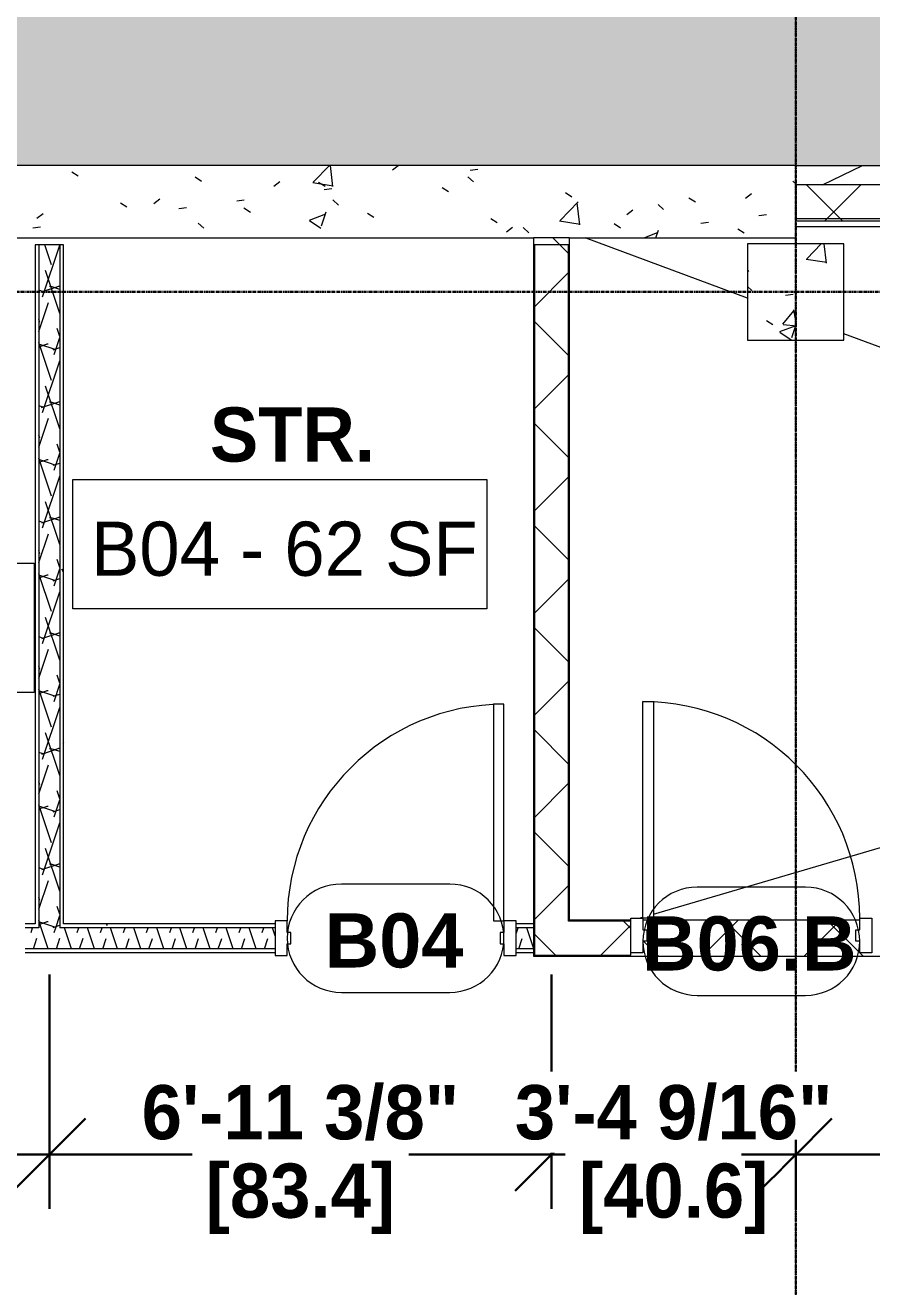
# Model space of a CAD drawing. Header units: inches. Extents: x -4218 to -1814, y 9767 to 12426.
# Drawn here: x -3282.3 to -3141.7, y 11369.9 to 11579.5 of the extents above; entities that cross this region are included whole.
import ezdxf

# ---------------------------------------------------------------- set-up
doc = ezdxf.new("R2010")
doc.units = ezdxf.units.IN
doc.header["$MEASUREMENT"] = 0
doc.linetypes.add('Grid Line 1_2_', pattern=[0.875, 0.5, -0.125, 0.125, -0.125])
doc.linetypes.add('Grid Line 1_2__2_', pattern=[0.875, 0.5, -0.125, 0.125, -0.125])
for name, color, linetype, lineweight in [('0-1', 7, 'Continuous', 5), ('A-ANNO-DIMS-1', 211, 'Continuous', 30), ('A-AREA-IDEN', 2, 'Continuous', 9), ('A-DOOR-3', 31, 'Continuous', 9), ('A-DOOR-4', 31, 'Continuous', 20), ('A-DOOR-FRAM', 31, 'Continuous', 20), ('A-DOOR-IDEN', 31, 'Continuous', 9), ('A-FLOR-1', 9, 'Continuous', 13), ('A-FLOR-2', 7, 'Continuous', 9), ('A-FLOR-3', 253, 'Continuous', 5), ('A-WALL', 113, 'Continuous', 13), ('A-WALL-1', 250, 'Continuous', 13), ('A-WALL-PATT-2', 55, 'Continuous', 9), ('A-WALL-PATT-4', 251, 'Continuous', 9), ('A-WALL-PATT-5', 111, 'Continuous', 9), ('I-WALL-3', 2, 'Continuous', 9), ('S-COLS', 52, 'Continuous', 9), ('S-COLS-1', 7, 'Continuous', 9), ('S-FNDN-5', 7, 'Continuous', 9), ('S-FNDN-8', 32, 'Continuous', 9), ('S-GRID-1', 1, 'Grid Line 1_2_', 9), ('S-GRID-2', 1, 'Grid Line 1_2__2_', 30)]:
    doc.layers.add(name, color=color, linetype=linetype, lineweight=lineweight)
doc.styles.add('Arial_B', font='arialbd.ttf', dxfattribs={"height": 9})
doc.styles.add('Century Gothic', font='ufonts.com_century-gothic.ttf', dxfattribs={"height": 9})
doc.styles.add('Century Gothic_B', font='GOTHICB.TTF', dxfattribs={"height": 9})
doc.dimstyles.new('OD__1_16__Tol__', dxfattribs={"dimscale": 12, "dimtxt": 9.397514, "dimasz": 1, "dimexe": 0.75, "dimexo": 0.5, "dimgap": 0.125, "dimtad": 1, "dimdec": 4, "dimrnd": 0.0625, "dimzin": 3, "dimdsep": 46, "dimlunit": 4, "dimtxsty": 'Century Gothic_B', "dimblk1": 'OBLIQUE', "dimblk2": 'OBLIQUE', "dimsah": 1, "dimcen": 0.09, "dimdle": 0.75, "dimazin": 0, "dimtfac": 1, "dimtdec": 4, "dimtix": 1, "dimtmove": 0, "dimatfit": 3, "dimfxl": 1, "dimtvp": 1, "dimtfill": 1, "dimfrac": 2, "dimtolj": 1, "dimtzin": 0, "dimlwd": 30, "dimlwe": 30, "dimarcsym": 2})
pattern_1 = [(50, (0, 0), (27.5427, -2.40992), [2.88, -31.68]), (355, (0, 0), (-5.327844, 28.884266), [2.304, -25.344]), (100.451, (2.295, -0.2), (22.215316, 26.47393), [2.448, -26.924]), (46.184, (0, 7.68), (40.98187, -6.35642), [4.32, -47.52]), (96.636, (3.415, 7.15), (35.89075, 37.40619), [3.671, -40.386]), (351.184, (0, 7.68), (35.89097, 37.40622), [3.456, -38.016]), (21, (3.84, 5.76), (22.921036, -15.46073), [2.88, -31.68]), (326, (3.84, 5.76), (9.34353, 27.84574), [2.304, -25.344]), (71.451, (5.75, 4.472), (32.26477, 12.38442), [2.448, -26.924]), (37.5, (0, 0), (0.466855, 12.782707), [1.267, -23.77, 1.267, -24.461, -25.44]), (37.5, (0, 0), (0.466855, 12.782707), [-50.765, 1.267, -24.173]), (7.5, (0, 0), (10.10159, 15.14509), [1.267, -13.402, 1.267, -23.194, -9.696]), (7.5, (0, 0), (10.10159, 15.14509), [-39.13, 1.267, -8.429]), (327.5, (-8.563, 0), (20.499161, -0.86578), [1.267, -8.333, 1.267, -28.685, -39.744]), (327.5, (-8.563, 0), (20.499161, -0.86578), [-39.552, 1.267, -38.477]), (317.5, (-12.403, 0), (22.39478, 3.844288), [1.267, -11.213, 1.267, -18.624, -28.224]), (317.5, (-12.403, 0), (22.39478, 3.844288), [-32.371, 1.267, -26.957])]
pattern_2 = [(45, (0, 0), (-8.485281, 8.485281), []), (135, (0, 0), (-8.485281, -8.485281), [])]
pattern_3 = [(0, (0, 0), (30.72, 7.68), [1.267, -21.773, 1.267, -21.773, -122.88]), (0, (0, 0), (30.72, 7.68), [-46.08, 1.267, -44.813, 1.267, -21.773, -53.76]), (0, (0, 0), (30.72, 7.68), [-115.2, 1.267, -14.093, 1.267, -37.133]), (120, (11.52, 3.84), (-22.011075, 22.7643004), [1.267, -21.773, 1.267, -21.773, -122.88]), (120, (11.52, 3.84), (-22.011075, 22.7643004), [-46.08, 1.267, -44.813, 1.267, -21.773, -53.76]), (120, (11.52, 3.84), (-22.011075, 22.7643004), [-115.2, 1.267, -14.093, 1.267, -37.133]), (240, (15.36, 19.2), (-8.708925, -30.4443004), [1.267, -21.773, 1.267, -21.773, -122.88]), (240, (15.36, 19.2), (-8.708925, -30.4443004), [-46.08, 1.267, -44.813, 1.267, -21.773, -53.76]), (240, (15.36, 19.2), (-8.708925, -30.4443004), [-115.2, 1.267, -14.093, 1.267, -37.133])]
pattern_4 = [(161.57, (0.48, 0.48), (-3.83995378, -1.544e-05), [0, -27.322, 3.034, 0]), (18.43, (-0.48, 0.48), (-3.83995378, 1.544e-05), [0, -27.322, 3.034, 0]), (108.43, (0.48, 0.48), (1.919622, -9.60052459), [9.106, -21.25]), (71.57, (-0.48, 0.48), (1.919622, 9.60052459), [9.106, -21.25])]

# ---------------------------------------------------------------- blocks, each defined once
blk = doc.blocks.new('CTR - 1st Phase - Shell_rvt-1-FLOOR PLAN - BASEMENT')
at = {"layer": 'A-FLOR-1'}
for p, q in [((-3149.86, 11552.99), (-3143.25, 11556.19)), ((-3162.32, 11534.16), (-3189.27, 11544.19)), ((-3154.32, 11546.03), (-2827.32, 11546.03)), ((-3119.26, 11518.14), (-3146.32, 11528.21)), ((-3177.95, 11431.82), (-3015.33, 11479.46)), ((-3180.35, 11431.11), (-3179.7, 11431.31))]:
    blk.add_line(p, q, dxfattribs=at)
at = {"layer": 'S-GRID-1'}
for p, q in [((-3154.32, 9836.18), (-3154.32, 12376.79)), ((-1814.21, 11535.19), (-4168.71, 11535.19))]:
    blk.add_line(p, q, dxfattribs=at)
blk = doc.blocks.new('CTR - 1st Phase - Structure_rvt-1-FLOOR PLAN - BASEMENT')
at = {"layer": 'A-FLOR-3'}
blk.add_hatch(color=256, dxfattribs=at).paths.add_polyline_path([(-3053.55, 11556.19), (-3053.55, 11775.19), (-3562.18, 11775.19), (-3562.18, 11556.19), (-3054.24, 11556.19)], flags=0)
at = {"layer": 'A-WALL-PATT-2'}
h = blk.add_hatch(dxfattribs=at)
h.set_pattern_fill('FP_2', color=256, style=0, pattern_type=2)
h.set_pattern_definition(pattern_1)
h.paths.add_polyline_path([(-3197.89, 11544.19), (-3154.32, 11544.19), (-3154.32, 11556.19), (-3433.32, 11556.19), (-3433.32, 11544.19), (-3198.93, 11544.19)], flags=0)
at = {"layer": 'A-WALL-PATT-4'}
h = blk.add_hatch(dxfattribs=at)
h.set_pattern_fill('FP_8', color=256, style=0, pattern_type=2)
h.set_pattern_definition(pattern_2)
h.paths.add_polyline_path([(-2923.93, 11546.99), (-2819.51, 11546.99), (-2819.51, 11552.99), (-3154.32, 11552.99), (-3154.32, 11546.99), (-2957.55, 11546.99)], flags=0)
h = blk.add_hatch(dxfattribs=at)
h.set_pattern_fill('FP_8', color=256, style=0, pattern_type=2)
h.set_pattern_definition(pattern_2)
h.paths.add_polyline_path([(-3197.89, 11430.8), (-3191.89, 11430.8), (-3191.89, 11544.19), (-3197.89, 11544.19), (-3197.89, 11490.59)], flags=0)
h = blk.add_hatch(dxfattribs=at)
h.set_pattern_fill('FP_8', color=256, style=0, pattern_type=2)
h.set_pattern_definition(pattern_2)
h.paths.add_polyline_path([(-3194.22, 11424.8), (-2819.51, 11424.8), (-2819.51, 11430.8), (-3141.7, 11430.8), (-3141.7, 11425.36), (-3143.7, 11425.36), (-3143.7, 11427.3), (-3144.32, 11427.3), (-3144.32, 11429.18), (-3143.7, 11429.18), (-3143.7, 11430.8), (-3179.7, 11430.8), (-3179.7, 11429.18), (-3179.07, 11429.18), (-3179.07, 11427.3), (-3179.7, 11427.3), (-3179.7, 11425.36), (-3181.7, 11425.36), (-3181.7, 11430.8), (-3192.07, 11430.8), (-3192.07, 11430.61), (-3197.7, 11430.61), (-3197.7, 11430.8), (-3197.89, 11430.8), (-3197.89, 11424.8)], flags=0)
at = {"layer": 'S-COLS'}
h = blk.add_hatch(dxfattribs=at)
h.set_pattern_fill('FP_2', color=256, style=0, pattern_type=2)
h.set_pattern_definition(pattern_1)
h.paths.add_polyline_path([(-3162.32, 11527.19), (-3146.32, 11527.19), (-3146.32, 11543.19), (-3162.32, 11543.19), (-3162.32, 11527.27)], flags=0)
at = {"layer": 'A-FLOR-2'}
blk.add_line((-3154.32, 11556.19), (-3053.55, 11556.19), dxfattribs=at)
at = {"layer": 'A-WALL-1'}
blk.add_line((-3191.89, 11544.19), (-3197.89, 11544.19), dxfattribs=at)
at = {"layer": 'S-COLS-1'}
for p, q in [((-3146.32, 11543.19), (-3162.32, 11543.19)), ((-3162.32, 11543.19), (-3162.32, 11543.11)), ((-3162.32, 11543.11), (-3162.32, 11527.27)), ((-3146.32, 11543.11), (-3146.32, 11543.19)), ((-3146.32, 11527.27), (-3146.32, 11543.11)), ((-3162.32, 11527.27), (-3162.32, 11527.19)), ((-3162.32, 11527.19), (-3146.32, 11527.19)), ((-3146.32, 11527.19), (-3146.32, 11527.27))]:
    blk.add_line(p, q, dxfattribs=at)
at = {"layer": 'S-FNDN-5'}
for p, q in [((-3154.32, 11556.19), (-3433.32, 11556.19)), ((-3154.32, 11544.19), (-3154.32, 11556.19)), ((-2819.51, 11552.99), (-3154.32, 11552.99)), ((-3154.32, 11552.99), (-3154.32, 11546.99)), ((-3154.32, 11546.99), (-2819.51, 11546.99)), ((-3433.32, 11544.19), (-3197.89, 11544.19)), ((-3197.89, 11544.19), (-3197.89, 11430.8)), ((-3191.89, 11430.8), (-3191.89, 11544.19)), ((-3191.89, 11544.19), (-3154.32, 11544.19)), ((-3197.89, 11430.8), (-3197.89, 11424.8)), ((-3181.7, 11430.8), (-3191.89, 11430.8)), ((-3143.7, 11430.8), (-3179.7, 11430.8)), ((-3197.89, 11424.8), (-2819.51, 11424.8))]:
    blk.add_line(p, q, dxfattribs=at)
at = {"layer": 'S-GRID-2'}
for p, q in [((-3154.32, 9772.61), (-3154.32, 12247.5)), ((-1814.21, 11535.19), (-4076.95, 11535.19))]:
    blk.add_line(p, q, dxfattribs=at)
blk = doc.blocks.new('HOLLOW METAL - HM - METAL LEAF - 3-0 x 7-0-2191985-FLOOR PLAN - BASEMENT')
at = {"layer": 'A-DOOR-3'}
blk.add_arc((18, 3.125), 36, 90, 180, dxfattribs=at)
at = {"layer": 'A-DOOR-4'}
for p, q in [((18, 39.125), (16.25, 39.125)), ((16.25, 39.125), (16.25, 3.125)), ((18, 3.125), (18, 39.125)), ((16.25, 3.125), (18, 3.125))]:
    blk.add_line(p, q, dxfattribs=at)
at = {"layer": 'A-DOOR-FRAM'}
for p, q in [((-18, 3.125), (-20, 3.125)), ((-20, 3.125), (-20, -2.625)), ((-18, 1.1875), (-18, 3.125)), ((18, 3.125), (18, 1.1875)), ((20, 3.125), (18, 3.125)), ((20, -2.625), (20, 3.125)), ((-17.375, 1.1875), (-18, 1.1875)), ((-17.375, -0.6875), (-17.375, 1.1875)), ((18, 1.1875), (17.375, 1.1875)), ((17.375, 1.1875), (17.375, -0.6875)), ((-18, -2.625), (-18, -0.6875)), ((-18, -0.6875), (-17.375, -0.6875)), ((17.375, -0.6875), (18, -0.6875)), ((18, -0.6875), (18, -2.625)), ((-20, -2.625), (-18, -2.625)), ((18, -2.625), (20, -2.625))]:
    blk.add_line(p, q, dxfattribs=at)
blk = doc.blocks.new('HOLLOW METAL - HM - METAL LEAF - 3-0 x 7-0-2191988-FLOOR PLAN - BASEMENT')
at = {"layer": 'A-DOOR-3'}
blk.add_arc((18, -3.5625), 36, 180, 270, dxfattribs=at)
at = {"layer": 'A-DOOR-4'}
for p, q in [((16.25, -3.5625), (18, -3.5625)), ((16.25, -39.5625), (16.25, -3.5625)), ((18, -3.5625), (18, -39.5625)), ((18, -39.5625), (16.25, -39.5625))]:
    blk.add_line(p, q, dxfattribs=at)
at = {"layer": 'A-DOOR-FRAM'}
for p, q in [((-20, 2.1875), (-18, 2.1875)), ((-20, -3.5625), (-20, 2.1875)), ((-18, 2.1875), (-18, 0.25)), ((18, 2.1875), (20, 2.1875)), ((18, 0.25), (18, 2.1875)), ((20, 2.1875), (20, -3.5625)), ((-18, 0.25), (-17.375, 0.25)), ((-17.375, 0.25), (-17.375, -1.625)), ((17.375, 0.25), (18, 0.25)), ((17.375, -1.625), (17.375, 0.25)), ((-18, -1.625), (-18, -3.5625)), ((-17.375, -1.625), (-18, -1.625)), ((18, -1.625), (17.375, -1.625)), ((18, -3.5625), (18, -1.625)), ((-18, -3.5625), (-20, -3.5625)), ((20, -3.5625), (18, -3.5625))]:
    blk.add_line(p, q, dxfattribs=at)
blk = doc.blocks.new('Door Tag - Plans-594102-FLOOR PLAN - BASEMENT')
at = {"layer": 'A-DOOR-IDEN'}
for p, q in [((0.09375, 0.09375), (-0.09375, 0.09375)), ((-0.09375, -0.09375), (0.09375, -0.09375))]:
    blk.add_line(p, q, dxfattribs=at)
for centre, start, end in [((-0.09375, 0), 90, 270), ((0.09375, 0), 270, 90)]:
    blk.add_arc(centre, 0.09375, start, end, dxfattribs=at)
blk = doc.blocks.new('_Oblique')
at = {"color": 0, "linetype": 'ByBlock', "lineweight": -2}
blk.add_line((-0.5, -0.5), (0.5, 0.5), dxfattribs=at)
blk = doc.blocks.new('DIMBLOCK63-FLOOR PLAN - BASEMENT')
at = {"layer": 'A-ANNO-DIMS-1', "color": 0, "lineweight": 30, "transparency": 16777216}
for p, q in [((-3356.9, 11421.8), (-3356.9, 11382.85)), ((-3278.27, 11421.8), (-3278.27, 11382.85)), ((-3365.9, 11391.85), (-3269.27, 11391.85))]:
    blk.add_line(p, q, dxfattribs=at)
at = {"layer": 'Defpoints', "color": 0, "transparency": 16777216}
for p in [(-3356.9, 11427.8), (-3278.27, 11427.8), (-3278.27, 11391.85)]:
    blk.add_point(p, dxfattribs=at)
at = {"layer": 'A-ANNO-DIMS-1', "color": 0, "lineweight": 30, "transparency": 16777216, "xscale": 12, "yscale": 12, "zscale": 12, "rotation": 180}
blk.add_blockref('_Oblique', (-3356.9, 11391.85), dxfattribs=at)
at = {"layer": 'A-ANNO-DIMS-1', "color": 0, "lineweight": 30, "transparency": 16777216, "xscale": 12, "yscale": 12, "zscale": 12}
blk.add_blockref('_Oblique', (-3278.27, 11391.85), dxfattribs=at)
at = {"layer": 'A-ANNO-DIMS-1', "color": 0, "transparency": 16777216, "insert": (-3317.59, 11398.78), "char_height": 9, "attachment_point": 5, "style": 'Century Gothic_B', "bg_fill": 3, "box_fill_scale": 1.25, "bg_fill_color": 256, "bg_fill_true_color": 13158600, "bg_fill_transparency": 0}
blk.add_mtext('\\A1;6\'-6 5/8"', dxfattribs=at)
at = {"layer": 'A-ANNO-DIMS-1', "color": 0, "transparency": 16777216, "insert": (-3317.59, 11384.52), "char_height": 9, "attachment_point": 5, "style": 'Century Gothic_B', "bg_fill": 3, "box_fill_scale": 1.25, "bg_fill_color": 256, "bg_fill_true_color": 13158600, "bg_fill_transparency": 0}
blk.add_mtext('\\A1;[78.6]', dxfattribs=at)
blk = doc.blocks.new('DIMBLOCK64-FLOOR PLAN - BASEMENT')
at = {"layer": 'A-ANNO-DIMS-1', "color": 0, "lineweight": 30, "transparency": 16777216}
for p, q in [((-3278.27, 11421.8), (-3278.27, 11382.85)), ((-3194.89, 11421.8), (-3194.89, 11382.85)), ((-3287.27, 11391.85), (-3185.89, 11391.85))]:
    blk.add_line(p, q, dxfattribs=at)
at = {"layer": 'Defpoints', "color": 0, "transparency": 16777216}
for p in [(-3278.27, 11427.8), (-3194.89, 11427.8), (-3194.89, 11391.85)]:
    blk.add_point(p, dxfattribs=at)
at = {"layer": 'A-ANNO-DIMS-1', "color": 0, "lineweight": 30, "transparency": 16777216, "xscale": 12, "yscale": 12, "zscale": 12, "rotation": 180}
blk.add_blockref('_Oblique', (-3278.27, 11391.85), dxfattribs=at)
at = {"layer": 'A-ANNO-DIMS-1', "color": 0, "lineweight": 30, "transparency": 16777216, "xscale": 12, "yscale": 12, "zscale": 12}
blk.add_blockref('_Oblique', (-3194.89, 11391.85), dxfattribs=at)
at = {"layer": 'A-ANNO-DIMS-1', "color": 0, "transparency": 16777216, "insert": (-3236.58, 11398.78), "char_height": 9, "attachment_point": 5, "style": 'Century Gothic_B', "bg_fill": 3, "box_fill_scale": 1.25, "bg_fill_color": 256, "bg_fill_true_color": 13158600, "bg_fill_transparency": 0}
blk.add_mtext('\\A1;6\'-11 3/8"', dxfattribs=at)
at = {"layer": 'A-ANNO-DIMS-1', "color": 0, "transparency": 16777216, "insert": (-3236.58, 11384.52), "char_height": 9, "attachment_point": 5, "style": 'Century Gothic_B', "bg_fill": 3, "box_fill_scale": 1.25, "bg_fill_color": 256, "bg_fill_true_color": 13158600, "bg_fill_transparency": 0}
blk.add_mtext('\\A1;[83.4]', dxfattribs=at)
blk = doc.blocks.new('DIMBLOCK65-FLOOR PLAN - BASEMENT')
at = {"layer": 'A-ANNO-DIMS-1', "color": 0, "lineweight": 30, "transparency": 16777216}
for p, q in [((-3194.89, 11421.8), (-3194.89, 11382.85)), ((-3154.32, 11394.33), (-3154.32, 11382.85)), ((-3194.89, 11391.85), (-3206.89, 11391.85)), ((-3194.89, 11391.85), (-3154.32, 11391.85)), ((-3154.32, 11391.85), (-3142.32, 11391.85))]:
    blk.add_line(p, q, dxfattribs=at)
at = {"layer": 'Defpoints', "color": 0, "transparency": 16777216}
blk.add_point((-3194.89, 11427.8), dxfattribs=at)
at = {"layer": 'A-ANNO-DIMS-1', "color": 0, "lineweight": 30, "transparency": 16777216, "xscale": 12, "yscale": 12, "zscale": 12}
blk.add_blockref('_Oblique', (-3194.89, 11391.85), dxfattribs=at)
at = {"layer": 'A-ANNO-DIMS-1', "color": 0, "lineweight": 30, "transparency": 16777216, "xscale": 12, "yscale": 12, "zscale": 12, "rotation": 180}
blk.add_blockref('_Oblique', (-3154.32, 11391.85), dxfattribs=at)
at = {"layer": 'A-ANNO-DIMS-1', "color": 0, "transparency": 16777216, "insert": (-3174.6, 11398.78), "char_height": 9, "attachment_point": 5, "style": 'Century Gothic_B', "bg_fill": 3, "box_fill_scale": 1.25, "bg_fill_color": 256, "bg_fill_true_color": 13158600, "bg_fill_transparency": 0}
blk.add_mtext('\\A1;3\'-4 9/16"', dxfattribs=at)
at = {"layer": 'Defpoints', "color": 0, "transparency": 16777216}
for p in [(-3154.32, 11400.33), (-3154.32, 11391.85)]:
    blk.add_point(p, dxfattribs=at)
at = {"layer": 'A-ANNO-DIMS-1', "color": 0, "transparency": 16777216, "insert": (-3174.6, 11384.52), "char_height": 9, "attachment_point": 5, "style": 'Century Gothic_B', "bg_fill": 3, "box_fill_scale": 1.25, "bg_fill_color": 256, "bg_fill_true_color": 13158600, "bg_fill_transparency": 0}
blk.add_mtext('\\A1;[40.6]', dxfattribs=at)
blk = doc.blocks.new('DIMBLOCK66-FLOOR PLAN - BASEMENT')
at = {"layer": 'A-ANNO-DIMS-1', "color": 0, "lineweight": 30, "transparency": 16777216}
for p, q in [((-2816.51, 11421.8), (-2816.51, 11382.85)), ((-3154.32, 11394.33), (-3154.32, 11382.85)), ((-3163.32, 11391.85), (-2807.51, 11391.85))]:
    blk.add_line(p, q, dxfattribs=at)
at = {"layer": 'Defpoints', "color": 0, "transparency": 16777216}
for p in [(-2816.51, 11427.8), (-3154.32, 11400.33), (-2816.51, 11391.85)]:
    blk.add_point(p, dxfattribs=at)
at = {"layer": 'A-ANNO-DIMS-1', "color": 0, "lineweight": 30, "transparency": 16777216, "xscale": 12, "yscale": 12, "zscale": 12, "rotation": 180}
blk.add_blockref('_Oblique', (-3154.32, 11391.85), dxfattribs=at)
at = {"layer": 'A-ANNO-DIMS-1', "color": 0, "lineweight": 30, "transparency": 16777216, "xscale": 12, "yscale": 12, "zscale": 12}
blk.add_blockref('_Oblique', (-2816.51, 11391.85), dxfattribs=at)
at = {"layer": 'A-ANNO-DIMS-1', "color": 0, "transparency": 16777216, "insert": (-2985.42, 11398.78), "char_height": 9, "attachment_point": 5, "style": 'Century Gothic_B', "bg_fill": 3, "box_fill_scale": 1.25, "bg_fill_color": 256, "bg_fill_true_color": 13158600, "bg_fill_transparency": 0}
blk.add_mtext('\\A1;28\'-1 13/16"', dxfattribs=at)
at = {"layer": 'A-ANNO-DIMS-1', "color": 0, "transparency": 16777216, "insert": (-2985.42, 11384.52), "char_height": 9, "attachment_point": 5, "style": 'Century Gothic_B', "bg_fill": 3, "box_fill_scale": 1.25, "bg_fill_color": 256, "bg_fill_true_color": 13158600, "bg_fill_transparency": 0}
blk.add_mtext('\\A1;[337.8]', dxfattribs=at)

msp = doc.modelspace()

# ---------------------------------------------------------------- hatches: boundary and pattern name
at = {"layer": 'A-WALL-PATT-5'}
h = msp.add_hatch(dxfattribs=at)
h.set_pattern_fill('FP_6', color=256, style=0, pattern_type=2)
h.set_pattern_definition(pattern_4)
h.paths.add_polyline_path([(-3276.52414, 11429.5519), (-3276.52414, 11542.9894), (-3280.02414, 11542.9894), (-3280.02414, 11429.5519)], flags=0)
h = msp.add_hatch(dxfattribs=at)
h.set_pattern_fill('FP_5', color=256, style=0, pattern_type=2)
h.set_pattern_definition(pattern_3)
h.paths.add_polyline_path([(-3275.89914, 11430.1769), (-3275.89914, 11542.9894), (-3276.52414, 11542.9894), (-3276.52414, 11430.1769)], flags=0)
h = msp.add_hatch(dxfattribs=at)
h.set_pattern_fill('FP_8', color=256, style=0, pattern_type=2)
h.set_pattern_definition(pattern_2)
h.paths.add_polyline_path([(-3192.07374, 11430.6144), (-3192.07374, 11430.8019), (-3197.69874, 11430.8019), (-3197.69874, 11430.6144), (-3194.05356, 11430.6144)], flags=0)
h = msp.add_hatch(dxfattribs=at)
h.set_pattern_fill('FP_6', color=256, style=0, pattern_type=2)
h.set_pattern_definition(pattern_4)
h.paths.add_polyline_path([(-3355.14914, 11426.0519), (-3322.27414, 11426.0519), (-3322.27414, 11429.5519), (-3355.14914, 11429.5519), (-3355.14914, 11427.04979)], flags=0)
h.paths.add_polyline_path([(-3282.27414, 11426.0519), (-3240.77414, 11426.0519), (-3240.77414, 11429.5519), (-3282.27414, 11429.5519), (-3282.27414, 11426.8644)], flags=0)
h.paths.add_polyline_path([(-3200.77414, 11426.0519), (-3197.88624, 11426.0519), (-3197.88624, 11429.5519), (-3200.77414, 11429.5519), (-3200.77414, 11426.8644)], flags=0)
h = msp.add_hatch(dxfattribs=at)
h.set_pattern_fill('FP_5', color=256, style=0, pattern_type=2)
h.set_pattern_definition(pattern_3)
h.paths.add_polyline_path([(-3335.93916, 11429.5519), (-3322.27414, 11429.5519), (-3322.27414, 11430.1769), (-3354.52414, 11430.1769), (-3354.52414, 11429.5519)], flags=0)
h.paths.add_polyline_path([(-3261.58531, 11429.5519), (-3240.77414, 11429.5519), (-3240.77414, 11430.1769), (-3276.52414, 11430.1769), (-3276.52414, 11429.5519), (-3275.89914, 11429.5519)], flags=0)
h.paths.add_polyline_path([(-3282.27414, 11429.5519), (-3280.02414, 11429.5519), (-3280.02414, 11430.1769), (-3282.27414, 11430.1769)], flags=0)
h.paths.add_polyline_path([(-3197.88624, 11429.5519), (-3197.88624, 11430.1769), (-3200.77414, 11430.1769), (-3200.77414, 11429.5519)], flags=0)
h = msp.add_hatch(dxfattribs=at)
h.set_pattern_fill('FP_5', color=256, style=0, pattern_type=2)
h.set_pattern_definition(pattern_3)
h.paths.add_polyline_path([(-3261.58531, 11425.4269), (-3240.77414, 11425.4269), (-3240.77414, 11426.0519), (-3282.27414, 11426.0519), (-3282.27414, 11425.4269), (-3276.52414, 11425.4269)], flags=0)
h.paths.add_polyline_path([(-3355.14914, 11425.4269), (-3322.27414, 11425.4269), (-3322.27414, 11426.0519), (-3358.64914, 11426.0519), (-3358.64914, 11425.4269)], flags=0)
h.paths.add_polyline_path([(-3197.88624, 11425.4269), (-3197.88624, 11426.0519), (-3200.77414, 11426.0519), (-3200.77414, 11425.4269)], flags=0)

# ---------------------------------------------------------------- linework, layer by layer
at = {"layer": 'A-AREA-IDEN', "flags": 128}
for points in [[(-3274.35197, 11504.01883), (-3205.61181, 11504.01883), (-3205.61181, 11482.52276), (-3274.35197, 11482.52276)], [(-3349.52844, 11490.11938), (-3280.78828, 11490.11938), (-3280.78828, 11468.62331), (-3349.52844, 11468.62331)]]:
    msp.add_lwpolyline(points, close=True, dxfattribs=at)
at = {"layer": 'A-WALL'}
for p, q in [((-3280.02414, 11542.9894), (-3280.02414, 11429.5519)), ((-3276.52414, 11542.9894), (-3276.52414, 11429.5519)), ((-3280.02414, 11429.5519), (-3282.27414, 11429.5519)), ((-3240.77414, 11429.5519), (-3276.52414, 11429.5519)), ((-3197.69874, 11429.5519), (-3200.77414, 11429.5519)), ((-3240.77414, 11426.0519), (-3282.27414, 11426.0519)), ((-3197.69874, 11426.0519), (-3200.77414, 11426.0519))]:
    msp.add_line(p, q, dxfattribs=at)
at = {"layer": 'I-WALL-3'}
for p, q in [((-3275.89914, 11542.9894), (-3280.64914, 11542.9894)), ((-3280.64914, 11542.9894), (-3280.64914, 11430.1769)), ((-3275.89914, 11430.1769), (-3275.89914, 11542.9894)), ((-3280.64914, 11430.1769), (-3282.27414, 11430.1769)), ((-3240.77414, 11430.1769), (-3275.89914, 11430.1769)), ((-3197.69874, 11430.1769), (-3200.77414, 11430.1769)), ((-3282.27414, 11425.4269), (-3240.77414, 11425.4269)), ((-3200.77414, 11425.4269), (-3197.69874, 11425.4269))]:
    msp.add_line(p, q, dxfattribs=at)
at = {"layer": 'S-FNDN-8'}
for p, q in [((-2813.69874, 11552.9894), (-3154.32374, 11552.9894)), ((-3154.32374, 11552.9894), (-3154.32374, 11547.3644)), ((-3154.32374, 11547.3644), (-2819.32374, 11547.3644)), ((-3192.07374, 11542.9894), (-3197.69874, 11542.9894)), ((-3197.69874, 11542.9894), (-3197.69874, 11424.9894)), ((-3192.07374, 11430.6144), (-3192.07374, 11542.9894)), ((-3181.69874, 11430.6144), (-3192.07374, 11430.6144)), ((-3197.69874, 11424.9894), (-3181.69874, 11424.9894)), ((-3181.69874, 11424.9894), (-3181.69874, 11425.3644))]:
    msp.add_line(p, q, dxfattribs=at)

# ---------------------------------------------------------------- block references
at = {"layer": '0-1'}
for name in ['CTR - 1st Phase - Shell_rvt-1-FLOOR PLAN - BASEMENT', 'CTR - 1st Phase - Structure_rvt-1-FLOOR PLAN - BASEMENT']:
    msp.add_blockref(name, (0, 0), dxfattribs=at)
at = {"layer": 'A-DOOR-3'}
msp.add_blockref('HOLLOW METAL - HM - METAL LEAF - 3-0 x 7-0-2191985-FLOOR PLAN - BASEMENT', (-3220.77414, 11427.5519), dxfattribs=at)
at = {"layer": 'A-DOOR-3', "rotation": 180}
msp.add_blockref('HOLLOW METAL - HM - METAL LEAF - 3-0 x 7-0-2191988-FLOOR PLAN - BASEMENT', (-3161.69874, 11427.5519), dxfattribs=at)
at = {"layer": 'A-DOOR-IDEN', "xscale": 95.99999999999994, "yscale": 95.99999999999994, "zscale": 95.99999999999994}
for p in [(-3220.77414, 11427.8019), (-3161.69874, 11427.3019)]:
    msp.add_blockref('Door Tag - Plans-594102-FLOOR PLAN - BASEMENT', p, dxfattribs=at)

# ---------------------------------------------------------------- texts
at = {"layer": 'A-AREA-IDEN', "char_height": 9, "attachment_point": 1}
for s, insert, width, style in [('STR.', (-3251.60394, 11515.98697), 27.876, 'Century Gothic_B'), ('B04 - 62 SF', (-3271.35197, 11497.01883), 75.75, 'Century Gothic')]:
    msp.add_mtext(s, dxfattribs=dict(at, insert=insert, width=width, style=style))
at = {"layer": 'A-DOOR-IDEN', "char_height": 9, "attachment_point": 1, "style": 'Arial_B'}
for s, insert, width in [('B04', (-3232.5698, 11431.94147), 28.179), ('B06.B', (-3179.86289, 11431.44147), 43.632)]:
    msp.add_mtext(s, dxfattribs=dict(at, insert=insert, width=width))

# ---------------------------------------------------------------- next in the draw order: dimensions: what is measured, and where the dimension line sits
at = {"layer": 'A-ANNO-DIMS-1'}
dim = msp.add_linear_dim(base=(-3278.27414, 11391.84734), p1=(-3356.89914, 11427.8019), p2=(-3278.27414, 11427.8019), dimstyle='OD__1_16__Tol__', override={"dimpost": '<>\\X', "dimfxl": 78.625}, dxfattribs=at)
dim.commit()
dim.dimension.update_dxf_attribs({"geometry": 'DIMBLOCK63-FLOOR PLAN - BASEMENT', "text_midpoint": (-3317.58664, 11391.84734)})

# ---------------------------------------------------------------- next in the draw order: dimensions: what is measured, and where the dimension line sits
dim = msp.add_linear_dim(base=(-3194.88624, 11391.84734), p1=(-3278.27414, 11427.8019), p2=(-3194.88624, 11427.8019), dimstyle='OD__1_16__Tol__', override={"dimpost": '<>\\X', "dimfxl": 83.387908}, dxfattribs=at)
dim.commit()
dim.dimension.update_dxf_attribs({"geometry": 'DIMBLOCK64-FLOOR PLAN - BASEMENT', "text_midpoint": (-3236.58019, 11391.84734)})

# ---------------------------------------------------------------- next in the draw order: dimensions: what is measured, and where the dimension line sits
dim = msp.add_linear_dim(base=(-3154.32374, 11391.84734), p1=(-3194.88624, 11427.8019), p2=(-3154.32374, 11400.33262), dimstyle='OD__1_16__Tol__', override={"dimpost": '<>\\X', "dimfxl": 48.988545}, dxfattribs=at)
dim.commit()
dim.dimension.update_dxf_attribs({"geometry": 'DIMBLOCK65-FLOOR PLAN - BASEMENT', "text_midpoint": (-3174.60499, 11391.84734)})

# ---------------------------------------------------------------- next in the draw order: dimensions: what is measured, and where the dimension line sits
dim = msp.add_linear_dim(base=(-2816.51124, 11391.84734), p1=(-3154.32374, 11400.33262), p2=(-2816.51124, 11427.8019), dimstyle='OD__1_16__Tol__', override={"dimpost": '<>\\X', "dimfxl": 338.927494}, dxfattribs=at)
dim.commit()
dim.dimension.update_dxf_attribs({"geometry": 'DIMBLOCK66-FLOOR PLAN - BASEMENT', "text_midpoint": (-2985.41749, 11391.84734)})

doc.saveas('drawing.dxf')
